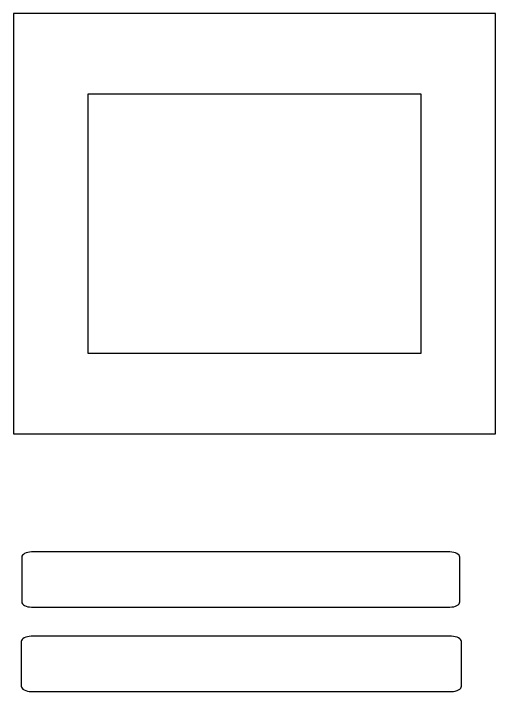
# Model space of a CAD drawing. Extents: x -236 to 261, y -182 to 182.
# Drawn here: x 130.9 to 261, y -3.4 to 179.8 of the extents above; entities that cross this region are included whole.
import ezdxf

# ---------------------------------------------------------------- set-up
doc = ezdxf.new("R2010")
doc.units = 0
doc.header["$MEASUREMENT"] = 0
doc.layers.add('CALQUE_PAR_D_FAUT', color=7, linetype='CONTINUOUS')

msp = doc.modelspace()

# ---------------------------------------------------------------- linework, layer by layer
at = {"layer": 'CALQUE_PAR_D_FAUT', "color": 242}
for points in [[(130.8796, 66.2251), (260.9736, 66.2251), (260.9736, 179.7911), (130.8796, 179.7911), (130.8796, 66.2251)], [(150.9266, 88.0081), (240.9266, 88.0081), (240.9266, 158.0081), (150.9266, 158.0081), (150.9266, 88.0081)]]:
    msp.add_lwpolyline(points, close=True, dxfattribs=at)
at = {"layer": 'CALQUE_PAR_D_FAUT', "color": 1}
for points in [[(135.7389, 19.4173), (135.0358, 19.4171), (134.3613, 19.5687), (133.8638, 19.8387), (133.3663, 20.1087), (133.0866, 20.4768), (133.0861, 20.8589), (133.0861, 20.8589), (133.0861, 32.8718), (133.0861, 32.8718), (133.0856, 33.2539), (133.3645, 33.6204), (133.8614, 33.8908), (134.3583, 34.1611), (135.0358, 34.3131), (135.7389, 34.3134), (135.7389, 34.3134), (248.7041, 34.3134), (248.7041, 34.3134), (249.4073, 34.3136), (250.0818, 34.1621), (250.5793, 33.8921), (251.0768, 33.6221), (251.3565, 33.2539), (251.3569, 32.8718), (251.3569, 32.8718), (251.3569, 20.8589), (251.3569, 20.8589), (251.3574, 20.4768), (251.0785, 20.1103), (250.5817, 19.84), (250.0848, 19.5696), (249.4073, 19.4176), (248.7041, 19.4173), (248.7041, 19.4173), (135.7389, 19.4173), (135.7389, 19.4173), (135.7389, 19.4173), (135.7389, 19.4173), (135.7389, 19.4173)], [(135.6397, -3.3714), (134.9334, -3.3716), (134.2558, -3.22), (133.756, -2.95), (133.2562, -2.68), (132.9752, -2.3119), (132.9747, -1.9298), (132.9747, -1.9298), (132.9747, 10.0831), (132.9747, 10.0831), (132.9742, 10.4652), (133.2544, 10.8317), (133.7536, 11.1021), (134.2527, 11.3724), (134.9334, 11.5244), (135.6397, 11.5247), (135.6397, 11.5247), (249.1255, 11.5247), (249.1255, 11.5247), (249.8319, 11.5249), (250.5095, 11.3734), (251.0093, 11.1034), (251.5091, 10.8334), (251.7901, 10.4652), (251.7905, 10.0831), (251.7905, 10.0831), (251.7905, -1.9298), (251.7905, -1.9298), (251.791, -2.3119), (251.5109, -2.6784), (251.0117, -2.9487), (250.5125, -3.2191), (249.8319, -3.3711), (249.1255, -3.3714), (249.1255, -3.3714), (135.6397, -3.3714), (135.6397, -3.3714), (135.6397, -3.3714), (135.6397, -3.3714), (135.6397, -3.3714)]]:
    msp.add_open_spline(points, degree=3, knots=[0, 0, 0, 0, 0.07692308, 0.07692308, 0.07692308, 0.15384615, 0.15384615, 0.15384615, 0.23076923, 0.23076923, 0.23076923, 0.30769231, 0.30769231, 0.30769231, 0.38461538, 0.38461538, 0.38461538, 0.46153846, 0.46153846, 0.46153846, 0.53846154, 0.53846154, 0.53846154, 0.61538462, 0.61538462, 0.61538462, 0.69230769, 0.69230769, 0.69230769, 0.76923077, 0.76923077, 0.76923077, 0.84615385, 0.84615385, 0.84615385, 0.92307692, 0.92307692, 0.92307692, 1, 1, 1, 1], dxfattribs=at)

doc.saveas('drawing.dxf')
